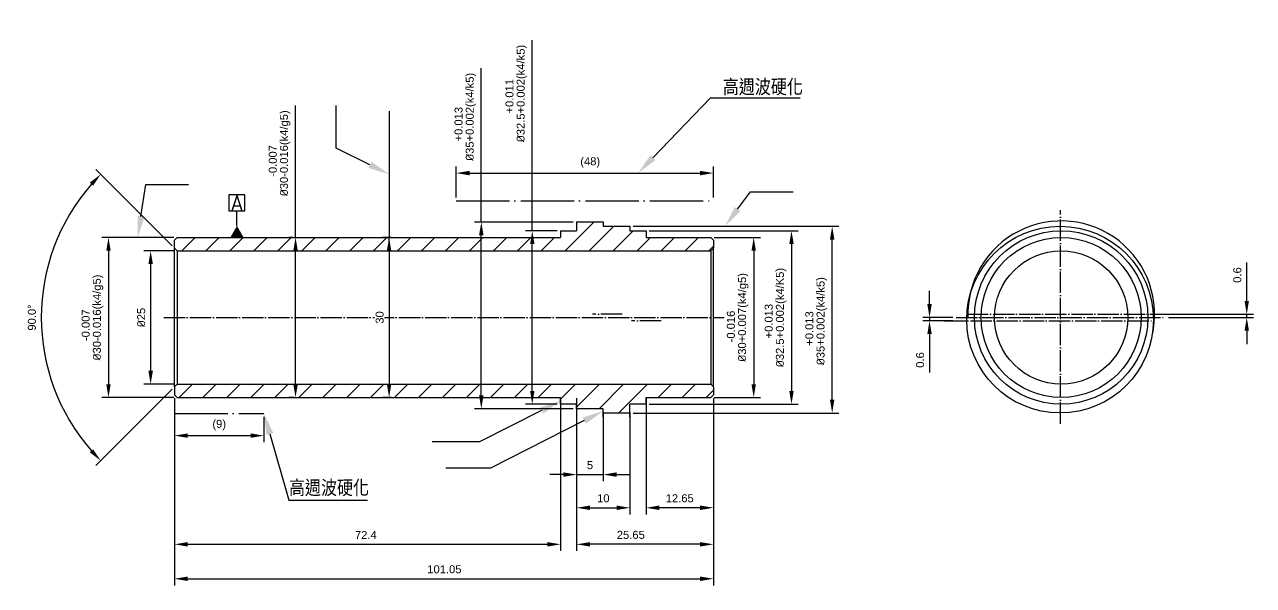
# Model space of a CAD drawing. Header units: millimetres. Extents: x -1183 to 2432, y -404 to 1213.
# Drawn here: x -1183.4 to -953.1, y 14.7 to 119.9 of the extents above; entities that cross this region are included whole.
import ezdxf
from ezdxf import colors
from ezdxf.entities.mleader import LeaderData, LeaderLine
from ezdxf.math import Vec2, Vec3

# ---------------------------------------------------------------- set-up
doc = ezdxf.new("R2010")
doc.units = ezdxf.units.MM
doc.linetypes.add('c10', pattern=[12, 10, -1, 0, -1])
for name, color, linetype in [('中心線', 1, 'c10'), ('文字', 2, 'Continuous'), ('標註', 3, 'Continuous'), ('標註線', 3, 'Continuous'), ('細實線', 4, 'Continuous')]:
    doc.layers.add(name, color=color, linetype=linetype)
doc.styles.get("Standard").update_dxf_attribs({"font": 'isocp.shx', "height": 5, "bigfont": 'chineset.shx'})
doc.styles.add('可註解', font='arial.ttf')
doc.dimstyles.new('ISO-25', dxfattribs={"dimtxt": 1.5, "dimasz": 2.5, "dimexe": 1.25, "dimexo": 0.625, "dimgap": 1, "dimtad": 1, "dimdec": 3, "dimdsep": 46, "dimtxsty": '可註解', "dimcen": 2.5, "dimclrd": 3, "dimclre": 3, "dimclrt": 3, "dimadec": 1, "dimazin": 0, "dimtfac": 1, "dimtdec": 3, "dimtmove": 0, "dimatfit": 3, "dimfxl": 1, "dimtfill": 1, "dimtfillclr": 256, "dimarcsym": 0})
pattern_1 = [(45, (-1219.5356, -46.5326), (-2.245064, 2.245064), [])]

# ---------------------------------------------------------------- blocks, each defined once
blk = doc.blocks.new('*D203')
at = {"layer": '標註線', "color": 3, "lineweight": -2, "transparency": 16777216}
for p, q in [((-1013.81, 67.45), (-1013.81, 69.95)), ((-1009.45, 64.95), (-1015.06, 64.95)), ((-1013.81, 64.95), (-1013.81, 64.35)), ((-1009.45, 64.35), (-1015.06, 64.35)), ((-1013.81, 61.85), (-1013.81, 54.62))]:
    blk.add_line(p, q, dxfattribs=at)
at = {"layer": '標註線', "color": 3, "transparency": 16777216}
for points in [[(-1014.22, 67.45), (-1013.39, 67.45), (-1013.81, 64.95)], [(-1014.22, 61.85), (-1013.39, 61.85), (-1013.81, 64.35)]]:
    blk.add_solid(points, dxfattribs=at)
at = {"layer": '標註線', "color": 3, "transparency": 16777216, "insert": (-1015.57, 56.98), "char_height": 1.5, "attachment_point": 5, "rotation": 90, "style": '可註解', "bg_fill": 3, "box_fill_scale": 1.1, "bg_fill_color": 256, "bg_fill_true_color": 13158600, "bg_fill_transparency": 0}
blk.add_mtext('0.6', dxfattribs=at)
blk = doc.blocks.new('*D204')
at = {"layer": '標註線', "color": 3, "lineweight": -2, "transparency": 16777216}
for p, q in [((-954.34, 68.05), (-954.34, 75.28)), ((-969.01, 65.55), (-953.09, 65.55)), ((-969.01, 64.95), (-953.09, 64.95)), ((-954.34, 64.95), (-954.34, 65.55)), ((-954.34, 62.45), (-954.34, 59.95))]:
    blk.add_line(p, q, dxfattribs=at)
at = {"layer": '標註線', "color": 3, "transparency": 16777216}
for points in [[(-954.76, 68.05), (-953.93, 68.05), (-954.34, 65.55)], [(-954.76, 62.45), (-953.93, 62.45), (-954.34, 64.95)]]:
    blk.add_solid(points, dxfattribs=at)
at = {"layer": '標註線', "color": 3, "transparency": 16777216, "insert": (-956.11, 72.91), "char_height": 1.5, "attachment_point": 5, "rotation": 90, "style": '可註解', "bg_fill": 3, "box_fill_scale": 1.1, "bg_fill_color": 256, "bg_fill_true_color": 13158600, "bg_fill_transparency": 0}
blk.add_mtext('0.6', dxfattribs=at)
blk = doc.blocks.new('*D205')
at = {"layer": '標註線', "color": 3, "lineweight": -2, "transparency": 16777216}
for p, q in [((-1155.35, 49.82), (-1155.35, 14.72)), ((-1054.3, 49.82), (-1054.3, 14.72)), ((-1152.85, 15.97), (-1056.8, 15.97))]:
    blk.add_line(p, q, dxfattribs=at)
at = {"layer": '標註線', "color": 3, "transparency": 16777216}
for points in [[(-1152.85, 16.39), (-1152.85, 15.55), (-1155.35, 15.97)], [(-1056.8, 16.39), (-1056.8, 15.55), (-1054.3, 15.97)]]:
    blk.add_solid(points, dxfattribs=at)
at = {"layer": '標註線', "color": 3, "transparency": 16777216, "insert": (-1104.74, 17.74), "char_height": 1.5, "attachment_point": 5, "style": '可註解', "bg_fill": 3, "box_fill_scale": 1.1, "bg_fill_color": 256, "bg_fill_true_color": 13158600, "bg_fill_transparency": 0}
blk.add_mtext('101.05', dxfattribs=at)
blk = doc.blocks.new('*D206')
at = {"layer": '標註線', "color": 3, "lineweight": -2, "transparency": 16777216}
for p, q in [((-1155.35, 49.82), (-1155.35, 21.18)), ((-1082.95, 49.82), (-1082.95, 21.18)), ((-1152.85, 22.43), (-1085.45, 22.43))]:
    blk.add_line(p, q, dxfattribs=at)
at = {"layer": '標註線', "color": 3, "transparency": 16777216}
for points in [[(-1152.85, 22.84), (-1152.85, 22.01), (-1155.35, 22.43)], [(-1085.45, 22.84), (-1085.45, 22.01), (-1082.95, 22.43)]]:
    blk.add_solid(points, dxfattribs=at)
at = {"layer": '標註線', "color": 3, "transparency": 16777216, "insert": (-1119.47, 24.18), "char_height": 1.5, "attachment_point": 5, "style": '可註解', "bg_fill": 3, "box_fill_scale": 1.1, "bg_fill_color": 256, "bg_fill_true_color": 13158600, "bg_fill_transparency": 0}
blk.add_mtext('72.4', dxfattribs=at)
blk = doc.blocks.new('*D207')
at = {"layer": '標註線', "color": 3, "lineweight": -2, "transparency": 16777216}
for p, q in [((-1079.95, 49.82), (-1079.95, 21.18)), ((-1054.3, 49.82), (-1054.3, 21.18)), ((-1056.8, 22.43), (-1077.45, 22.43))]:
    blk.add_line(p, q, dxfattribs=at)
at = {"layer": '標註線', "color": 3, "transparency": 16777216}
for points in [[(-1077.45, 22.84), (-1077.45, 22.01), (-1079.95, 22.43)], [(-1056.8, 22.84), (-1056.8, 22.01), (-1054.3, 22.43)]]:
    blk.add_solid(points, dxfattribs=at)
at = {"layer": '標註線', "color": 3, "transparency": 16777216, "insert": (-1069.8, 24.19), "char_height": 1.5, "attachment_point": 5, "style": '可註解', "bg_fill": 3, "box_fill_scale": 1.1, "bg_fill_color": 256, "bg_fill_true_color": 13158600, "bg_fill_transparency": 0}
blk.add_mtext('25.65', dxfattribs=at)
blk = doc.blocks.new('*D208')
at = {"layer": '標註線', "color": 3, "lineweight": -2, "transparency": 16777216}
for p, q in [((-1079.95, 47.23), (-1079.95, 34.25)), ((-1074.95, 47.23), (-1074.95, 34.25)), ((-1082.45, 35.5), (-1084.95, 35.5)), ((-1079.95, 35.5), (-1074.95, 35.5)), ((-1072.45, 35.5), (-1069.95, 35.5))]:
    blk.add_line(p, q, dxfattribs=at)
at = {"layer": '標註線', "color": 3, "transparency": 16777216}
for points in [[(-1082.45, 35.92), (-1082.45, 35.08), (-1079.95, 35.5)], [(-1072.45, 35.92), (-1072.45, 35.08), (-1074.95, 35.5)]]:
    blk.add_solid(points, dxfattribs=at)
at = {"layer": '標註線', "color": 3, "transparency": 16777216, "insert": (-1077.45, 37.26), "char_height": 1.5, "attachment_point": 5, "style": '可註解', "bg_fill": 3, "box_fill_scale": 1.1, "bg_fill_color": 256, "bg_fill_true_color": 13158600, "bg_fill_transparency": 0}
blk.add_mtext('5', dxfattribs=at)
blk = doc.blocks.new('*D209')
at = {"layer": '標註線', "color": 3, "lineweight": -2, "transparency": 16777216}
for p, q in [((-1079.95, 47.23), (-1079.95, 28.03)), ((-1069.95, 47.23), (-1069.95, 28.03)), ((-1077.45, 29.28), (-1072.45, 29.28))]:
    blk.add_line(p, q, dxfattribs=at)
at = {"layer": '標註線', "color": 3, "transparency": 16777216}
for points in [[(-1077.45, 29.7), (-1077.45, 28.86), (-1079.95, 29.28)], [(-1072.45, 29.7), (-1072.45, 28.86), (-1069.95, 29.28)]]:
    blk.add_solid(points, dxfattribs=at)
at = {"layer": '標註線', "color": 3, "transparency": 16777216, "insert": (-1074.95, 31.05), "char_height": 1.5, "attachment_point": 5, "style": '可註解', "bg_fill": 3, "box_fill_scale": 1.1, "bg_fill_color": 256, "bg_fill_true_color": 13158600, "bg_fill_transparency": 0}
blk.add_mtext('10', dxfattribs=at)
blk = doc.blocks.new('*D210')
at = {"layer": '標註線', "color": 3, "lineweight": -2, "transparency": 16777216}
for p, q in [((-1066.95, 49.82), (-1066.95, 28.03)), ((-1054.3, 49.82), (-1054.3, 28.03)), ((-1056.8, 29.28), (-1064.45, 29.28))]:
    blk.add_line(p, q, dxfattribs=at)
at = {"layer": '標註線', "color": 3, "transparency": 16777216}
for points in [[(-1064.45, 29.7), (-1064.45, 28.86), (-1066.95, 29.28)], [(-1056.8, 29.7), (-1056.8, 28.86), (-1054.3, 29.28)]]:
    blk.add_solid(points, dxfattribs=at)
at = {"layer": '標註線', "color": 3, "transparency": 16777216, "insert": (-1060.63, 31.05), "char_height": 1.5, "attachment_point": 5, "style": '可註解', "bg_fill": 3, "box_fill_scale": 1.1, "bg_fill_color": 256, "bg_fill_true_color": 13158600, "bg_fill_transparency": 0}
blk.add_mtext('12.65', dxfattribs=at)
blk = doc.blocks.new('*D211')
at = {"layer": '標註', "color": 3, "lineweight": -2, "transparency": 16777216}
for p, q in [((-1155.48, 77.45), (-1161.05, 77.45)), ((-1159.8, 74.95), (-1159.8, 54.95)), ((-1155.48, 52.45), (-1161.05, 52.45))]:
    blk.add_line(p, q, dxfattribs=at)
at = {"layer": '標註', "color": 3, "transparency": 16777216}
for points in [[(-1160.22, 74.95), (-1159.38, 74.95), (-1159.8, 77.45)], [(-1160.22, 54.95), (-1159.38, 54.95), (-1159.8, 52.45)]]:
    blk.add_solid(points, dxfattribs=at)
at = {"layer": '標註', "color": 3, "transparency": 16777216, "insert": (-1161.57, 64.95), "char_height": 1.5, "attachment_point": 5, "rotation": 90, "style": '可註解', "bg_fill": 3, "box_fill_scale": 1.1, "bg_fill_color": 256, "bg_fill_true_color": 13158600, "bg_fill_transparency": 0}
blk.add_mtext('{\\fISOCPEUR|b0|i0|c136|p34;%%C}25', dxfattribs=at)
blk = doc.blocks.new('*D201')
at = {"layer": '標註', "color": 3, "lineweight": -2, "transparency": 16777216}
for p, q in [((-1132.64, 79.95), (-1132.64, 104.67)), ((-1133.11, 79.95), (-1133.89, 79.95)), ((-1132.64, 52.45), (-1132.64, 77.45)), ((-1132.95, 49.95), (-1133.89, 49.95))]:
    blk.add_line(p, q, dxfattribs=at)
at = {"layer": '標註', "color": 3, "transparency": 16777216}
for points in [[(-1133.06, 77.45), (-1132.22, 77.45), (-1132.64, 79.95)], [(-1133.06, 52.45), (-1132.22, 52.45), (-1132.64, 49.95)]]:
    blk.add_solid(points, dxfattribs=at)
at = {"layer": '標註', "color": 3, "transparency": 16777216, "insert": (-1135.64, 95.74), "char_height": 1.5, "attachment_point": 5, "rotation": 90, "style": '可註解', "bg_fill": 3, "box_fill_scale": 1.1, "bg_fill_color": 256, "bg_fill_true_color": 13158600, "bg_fill_transparency": 0}
blk.add_mtext('{\\fISOCPEUR|b0|i0|c136|p34;%%C}30\\S-0.007^ -0.016;(k4/g5)', dxfattribs=at)
blk = doc.blocks.new('*D212')
at = {"layer": '標註', "color": 3, "lineweight": -2, "transparency": 16777216}
for p, q in [((-1066.33, 81.2), (-1038.43, 81.2)), ((-1039.68, 78.7), (-1039.68, 51.2)), ((-1066.33, 48.7), (-1038.43, 48.7))]:
    blk.add_line(p, q, dxfattribs=at)
at = {"layer": '標註', "color": 3, "transparency": 16777216}
for points in [[(-1040.1, 78.7), (-1039.26, 78.7), (-1039.68, 81.2)], [(-1040.1, 51.2), (-1039.26, 51.2), (-1039.68, 48.7)]]:
    blk.add_solid(points, dxfattribs=at)
at = {"layer": '標註', "color": 3, "transparency": 16777216, "insert": (-1042.68, 64.95), "char_height": 1.5, "attachment_point": 5, "rotation": 90, "style": '可註解', "bg_fill": 3, "box_fill_scale": 1.1, "bg_fill_color": 256, "bg_fill_true_color": 13158600, "bg_fill_transparency": 0}
blk.add_mtext('{\\fISOCPEUR|b0|i0|c136|p34;%%C}32.5\\S+0.013^ +0.002;(k4/K5)', dxfattribs=at)
blk = doc.blocks.new('*D213')
at = {"layer": '標註', "color": 3, "lineweight": -2, "transparency": 16777216}
for p, q in [((-1088.27, 81.2), (-1088.27, 116.91)), ((-1083.58, 81.2), (-1089.52, 81.2)), ((-1088.27, 51.2), (-1088.27, 78.7)), ((-1083.58, 48.7), (-1089.52, 48.7))]:
    blk.add_line(p, q, dxfattribs=at)
at = {"layer": '標註', "color": 3, "transparency": 16777216}
for points in [[(-1088.68, 78.7), (-1087.85, 78.7), (-1088.27, 81.2)], [(-1088.68, 51.2), (-1087.85, 51.2), (-1088.27, 48.7)]]:
    blk.add_solid(points, dxfattribs=at)
at = {"layer": '標註', "color": 3, "transparency": 16777216, "insert": (-1091.27, 106.94), "char_height": 1.5, "attachment_point": 5, "rotation": 90, "style": '可註解', "bg_fill": 3, "box_fill_scale": 1.1, "bg_fill_color": 256, "bg_fill_true_color": 13158600, "bg_fill_transparency": 0}
blk.add_mtext('{\\fISOCPEUR|b0|i0|c136|p34;%%C}32.5\\S+0.011^ +0.002;(k4/k5)', dxfattribs=at)
blk = doc.blocks.new('*D214')
at = {"layer": '標註線', "color": 3, "lineweight": -2, "transparency": 16777216}
for p, q in [((-1069.33, 82.04), (-1030.81, 82.04)), ((-1032.06, 49.54), (-1032.06, 79.54)), ((-1069.33, 47.04), (-1030.81, 47.04))]:
    blk.add_line(p, q, dxfattribs=at)
at = {"layer": '標註線', "color": 3, "transparency": 16777216}
for points in [[(-1032.47, 79.54), (-1031.64, 79.54), (-1032.06, 82.04)], [(-1032.47, 49.54), (-1031.64, 49.54), (-1032.06, 47.04)]]:
    blk.add_solid(points, dxfattribs=at)
at = {"layer": '標註線', "color": 3, "transparency": 16777216, "insert": (-1035.06, 64.27), "char_height": 1.5, "attachment_point": 5, "rotation": 90, "style": '可註解', "bg_fill": 3, "box_fill_scale": 1.1, "bg_fill_color": 256, "bg_fill_true_color": 13158600, "bg_fill_transparency": 0}
blk.add_mtext('{\\fISOCPEUR|b0|i0|c136|p34;%%C}35\\S+0.013^ +0.002;(k4/k5)', dxfattribs=at)
blk = doc.blocks.new('*D215')
at = {"layer": '標註線', "color": 3, "lineweight": -2, "transparency": 16777216}
for p, q in [((-1097.82, 82.85), (-1097.82, 111.68)), ((-1080.58, 82.85), (-1099.07, 82.85)), ((-1097.82, 50.35), (-1097.82, 80.35)), ((-1080.58, 47.85), (-1099.07, 47.85))]:
    blk.add_line(p, q, dxfattribs=at)
at = {"layer": '標註線', "color": 3, "transparency": 16777216}
for points in [[(-1098.24, 80.35), (-1097.4, 80.35), (-1097.82, 82.85)], [(-1098.24, 50.35), (-1097.4, 50.35), (-1097.82, 47.85)]]:
    blk.add_solid(points, dxfattribs=at)
at = {"layer": '標註線', "color": 3, "transparency": 16777216, "insert": (-1100.82, 102.57), "char_height": 1.5, "attachment_point": 5, "rotation": 90, "style": '可註解', "bg_fill": 3, "box_fill_scale": 1.1, "bg_fill_color": 256, "bg_fill_true_color": 13158600, "bg_fill_transparency": 0}
blk.add_mtext('{\\fISOCPEUR|b0|i0|c136|p34;%%C}35\\S+0.013^ +0.002;(k4/k5)', dxfattribs=at)
blk = doc.blocks.new('*D216')
at = {"layer": '標註', "color": 3, "lineweight": -2, "transparency": 16777216}
for p, q in [((-1054.18, 79.95), (-1045.51, 79.95)), ((-1046.76, 77.45), (-1046.76, 52.45)), ((-1054.18, 49.95), (-1045.51, 49.95))]:
    blk.add_line(p, q, dxfattribs=at)
at = {"layer": '標註', "color": 3, "transparency": 16777216}
for points in [[(-1047.18, 77.45), (-1046.35, 77.45), (-1046.76, 79.95)], [(-1047.18, 52.45), (-1046.35, 52.45), (-1046.76, 49.95)]]:
    blk.add_solid(points, dxfattribs=at)
at = {"layer": '標註', "color": 3, "transparency": 16777216, "insert": (-1049.77, 64.97), "char_height": 1.5, "attachment_point": 5, "rotation": 90, "style": '可註解', "bg_fill": 3, "box_fill_scale": 1.1, "bg_fill_color": 256, "bg_fill_true_color": 13158600, "bg_fill_transparency": 0}
blk.add_mtext('{\\fISOCPEUR|b0|i0|c136|p34;%%C}30\\S-0.016^ +0.007;(k4/g5)', dxfattribs=at)
blk = doc.blocks.new('*D217')
at = {"layer": '標註', "color": 3, "lineweight": -2, "transparency": 16777216}
for p, q in [((-1155.79, 78.39), (-1170.07, 92.67)), ((-1155.79, 51.51), (-1170.07, 37.23))]:
    blk.add_line(p, q, dxfattribs=at)
blk.add_arc((-1142.35, 64.95), 37.95, 138.7755, 221.2245, dxfattribs=at)
at = {"layer": '標註', "color": 3, "transparency": 16777216}
for points in [[(-1171.2, 90.24), (-1170.59, 89.67), (-1169.18, 91.78)], [(-1170.59, 40.23), (-1171.2, 39.66), (-1169.18, 38.12)]]:
    blk.add_solid(points, dxfattribs=at)
at = {"layer": '標註', "color": 3, "transparency": 16777216, "insert": (-1182.06, 64.95), "char_height": 1.5, "attachment_point": 5, "rotation": 90, "style": '可註解', "bg_fill": 3, "box_fill_scale": 1.1, "bg_fill_color": 256, "bg_fill_true_color": 13158600, "bg_fill_transparency": 0}
blk.add_mtext('90.0°', dxfattribs=at)
blk = doc.blocks.new('*D218')
at = {"layer": '標註', "color": 3, "lineweight": -2, "transparency": 16777216}
for p, q in [((-1155.48, 79.95), (-1168.95, 79.95)), ((-1167.7, 77.45), (-1167.7, 52.45)), ((-1155.48, 49.95), (-1168.95, 49.95))]:
    blk.add_line(p, q, dxfattribs=at)
at = {"layer": '標註', "color": 3, "transparency": 16777216}
for points in [[(-1168.12, 77.45), (-1167.29, 77.45), (-1167.7, 79.95)], [(-1168.12, 52.45), (-1167.29, 52.45), (-1167.7, 49.95)]]:
    blk.add_solid(points, dxfattribs=at)
at = {"layer": '標註', "color": 3, "transparency": 16777216, "insert": (-1170.71, 64.95), "char_height": 1.5, "attachment_point": 5, "rotation": 90, "style": '可註解', "bg_fill": 3, "box_fill_scale": 1.1, "bg_fill_color": 256, "bg_fill_true_color": 13158600, "bg_fill_transparency": 0}
blk.add_mtext('{\\fISOCPEUR|b0|i0|c136|p34;%%C}30\\S-0.007^ -0.016;(k4/g5)', dxfattribs=at)
blk = doc.blocks.new('*D219')
at = {"layer": '標註線', "color": 3, "lineweight": -2, "transparency": 16777216}
for p, q in [((-1155.35, 46.33), (-1155.35, 41.55)), ((-1138.56, 46.33), (-1138.56, 41.55)), ((-1152.85, 42.8), (-1141.06, 42.8))]:
    blk.add_line(p, q, dxfattribs=at)
at = {"layer": '標註線', "color": 3, "transparency": 16777216}
for points in [[(-1152.85, 43.22), (-1152.85, 42.39), (-1155.35, 42.8)], [(-1141.06, 43.22), (-1141.06, 42.39), (-1138.56, 42.8)]]:
    blk.add_solid(points, dxfattribs=at)
at = {"layer": '標註線', "color": 3, "transparency": 16777216, "insert": (-1146.95, 44.79), "char_height": 1.5, "attachment_point": 5, "style": '可註解', "bg_fill": 3, "box_fill_scale": 1.1, "bg_fill_color": 256, "bg_fill_true_color": 13158600, "bg_fill_transparency": 0}
blk.add_mtext('(9)', dxfattribs=at)
blk = doc.blocks.new('*D220')
at = {"layer": '標註', "color": 3, "lineweight": -2, "transparency": 16777216}
for p, q in [((-1102.52, 87.44), (-1102.52, 93.27)), ((-1054.3, 87.44), (-1054.3, 93.27)), ((-1100.02, 92.02), (-1056.8, 92.02))]:
    blk.add_line(p, q, dxfattribs=at)
at = {"layer": '標註', "color": 3, "transparency": 16777216}
for points in [[(-1100.02, 92.44), (-1100.02, 91.6), (-1102.52, 92.02)], [(-1056.8, 92.44), (-1056.8, 91.6), (-1054.3, 92.02)]]:
    blk.add_solid(points, dxfattribs=at)
at = {"layer": '標註', "color": 3, "transparency": 16777216, "insert": (-1077.41, 94), "char_height": 1.5, "attachment_point": 5, "style": '可註解', "bg_fill": 3, "box_fill_scale": 1.1, "bg_fill_color": 256, "bg_fill_true_color": 13158600, "bg_fill_transparency": 0}
blk.add_mtext('(48)', dxfattribs=at)
blk = doc.blocks.new('*D202')
at = {"layer": '標註', "color": 3, "lineweight": -2, "transparency": 16777216}
for p, q in [((-1114.73, 79.95), (-1116.35, 79.95)), ((-1115.1, 77.45), (-1115.1, 52.45)), ((-1114.73, 49.95), (-1116.35, 49.95))]:
    blk.add_line(p, q, dxfattribs=at)
at = {"layer": '標註', "color": 3, "transparency": 16777216}
for points in [[(-1115.52, 77.45), (-1114.69, 77.45), (-1115.1, 79.95)], [(-1115.52, 52.45), (-1114.69, 52.45), (-1115.1, 49.95)]]:
    blk.add_solid(points, dxfattribs=at)
at = {"layer": '標註', "color": 3, "transparency": 16777216, "insert": (-1116.87, 64.95), "char_height": 1.5, "attachment_point": 5, "rotation": 90, "style": '可註解', "bg_fill": 3, "box_fill_scale": 1.1, "bg_fill_color": 256, "bg_fill_true_color": 13158600, "bg_fill_transparency": 0}
blk.add_mtext('30', dxfattribs=at)

msp = doc.modelspace()

# ---------------------------------------------------------------- hatches: boundary and pattern name
at = {"layer": '標註'}
h = msp.add_hatch(color=256, dxfattribs=at)
h.dxf.hatch_style = 1
h.paths.add_polyline_path([(-1144.8757, 79.9489), (-1142.3673, 79.9489), (-1143.6215, 82.1213)])
at = {"layer": '細實線'}
h = msp.add_hatch(dxfattribs=at)
h.set_pattern_fill('ANSI31', color=256)
h.set_pattern_definition(pattern_1)
h.paths.add_polyline_path([(-1054.8002, 77.4489), (-1054.3002, 77.9489), (-1054.3002, 79.4489), (-1054.8002, 79.9489), (-1066.9502, 79.9489), (-1066.9502, 81.1989), (-1069.9502, 81.1989), (-1069.9502, 82.044), (-1074.9502, 82.044), (-1074.9502, 82.8539), (-1079.9502, 82.8539), (-1079.9502, 81.1989), (-1082.9502, 81.1989), (-1082.9502, 79.9489), (-1154.8502, 79.9489), (-1155.3502, 79.4489), (-1155.3502, 77.9489), (-1154.8502, 77.4489)])
h = msp.add_hatch(dxfattribs=at)
h.set_pattern_fill('ANSI31', color=256)
h.set_pattern_definition(pattern_1)
h.paths.add_polyline_path([(-1082.9502, 49.9489), (-1082.9502, 48.6989), (-1079.9502, 48.6989), (-1079.9502, 47.8539), (-1074.9502, 47.8539), (-1074.9502, 47.044), (-1069.9502, 47.044), (-1069.9502, 48.6989), (-1066.9502, 48.6989), (-1066.9502, 49.9489), (-1054.8002, 49.9489), (-1054.3002, 50.4489), (-1054.3002, 51.9489), (-1054.8002, 52.4489), (-1154.8502, 52.4489), (-1155.3502, 51.9489), (-1155.3502, 50.4489), (-1154.8502, 49.9489)])

# ---------------------------------------------------------------- linework, layer by layer
for p, q in [((-1082.9502, 81.1989), (-1082.9502, 79.9489)), ((-1082.9502, 81.1989), (-1079.9502, 81.1989)), ((-1079.9502, 82.8539), (-1079.9502, 81.1989)), ((-1079.9502, 82.8539), (-1074.9502, 82.8539)), ((-1074.9502, 82.8539), (-1074.9502, 82.044)), ((-1074.9502, 82.044), (-1069.9502, 82.044)), ((-1069.9502, 82.044), (-1069.9502, 81.1989)), ((-1069.9502, 81.1989), (-1066.9502, 81.1989)), ((-1066.9502, 81.1989), (-1066.9502, 79.9489)), ((-1154.8502, 79.9489), (-1155.3502, 79.4489)), ((-1155.3502, 77.9489), (-1155.3502, 79.4489)), ((-1154.8502, 79.9489), (-1082.9502, 79.9489)), ((-1066.9502, 79.9489), (-1054.8002, 79.9489)), ((-1054.8002, 79.9489), (-1054.3002, 79.4489)), ((-1054.3002, 79.4489), (-1054.3002, 77.9489)), ((-1154.8502, 77.4489), (-1155.3502, 77.9489)), ((-1154.8502, 77.4489), (-1054.8002, 77.4489)), ((-1054.3002, 77.9489), (-1054.8002, 77.4489)), ((-1154.8502, 52.4489), (-1155.3502, 51.9489)), ((-1155.3502, 51.9489), (-1155.3502, 50.4489)), ((-1154.8502, 52.4489), (-1054.8002, 52.4489)), ((-1054.3002, 51.9489), (-1054.8002, 52.4489)), ((-1054.3002, 51.9489), (-1054.3002, 50.4489)), ((-1155.3502, 50.4489), (-1154.8502, 49.9489)), ((-1154.8502, 49.9489), (-1082.9502, 49.9489)), ((-1082.9502, 48.6989), (-1082.9502, 49.9489)), ((-1079.9502, 48.6989), (-1082.9502, 48.6989)), ((-1079.9502, 47.8539), (-1079.9502, 48.6989)), ((-1069.9502, 46.2589), (-1069.9502, 48.6989)), ((-1066.9502, 48.6989), (-1069.9502, 48.6989)), ((-1066.9502, 49.9489), (-1054.8002, 49.9489)), ((-1066.9502, 48.6989), (-1066.9502, 49.9489)), ((-1054.8002, 49.9489), (-1054.3002, 50.4489)), ((-1074.9502, 47.8539), (-1079.9502, 47.8539)), ((-1074.9502, 46.2589), (-1074.9502, 47.8539)), ((-989.2303, 47.0455), (-989.4378, 47.0455))]:
    msp.add_line(p, q)
at = {"color": 2}
for p, q in [((-1155.3502, 51.9489), (-1155.3502, 77.9489)), ((-1154.8502, 77.4489), (-1154.8502, 52.4489)), ((-1054.8002, 77.4489), (-1054.8002, 52.4489)), ((-1054.3002, 51.9489), (-1054.3002, 77.9489))]:
    msp.add_line(p, q, dxfattribs=at)
for centre, radius in [((-989.3313, 64.5452), 17.5), ((-989.1237, 64.9489), 16.25), ((-989.1237, 64.9489), 15), ((-989.1237, 64.9489), 12.5)]:
    msp.add_circle(centre, radius)
msp.add_arc((-989.1237, 65.5489), 17.5, 346.633467, 181.964812)
at = {"layer": '中心線', "ltscale": 0.4}
for p, q in [((-989.2303, 45.0455), (-989.2303, 85.0486)), ((-1157.3502, 64.9489), (-1054.3002, 64.9489)), ((-1071.4466, 65.5489), (-1077.0078, 65.5489)), ((-1008.8267, 64.9489), (-969.634, 64.9489)), ((-1006.8025, 65.5489), (-967.6098, 65.5489)), ((-1011.0251, 64.3489), (-971.8324, 64.3489))]:
    msp.add_line(p, q, dxfattribs=at)
at = {"layer": '中心線'}
msp.add_line((-1054.3002, 64.9489), (-1052.3002, 64.9489), dxfattribs=at)
at = {"layer": '標註'}
for p, q in [((-1142.1209, 87.9436), (-1145.1209, 87.9436)), ((-1145.1209, 87.9436), (-1145.1209, 84.9436)), ((-1142.1209, 84.9436), (-1142.1209, 87.9436)), ((-1145.1209, 84.9436), (-1143.6209, 84.9436)), ((-1143.6209, 82.1205), (-1143.6209, 84.9436)), ((-1143.6209, 84.9436), (-1142.1209, 84.9436))]:
    msp.add_line(p, q, dxfattribs=at)

# ---------------------------------------------------------------- texts
at = {"layer": '文字', "insert": (-1052.5495, 109.601), "char_height": 3, "attachment_point": 1}
msp.add_mtext_dynamic_manual_height_columns('高週波硬化', width=28.448915, gutter_width=25, heights=[0], dxfattribs=at)
at = {"layer": '標註', "insert": (-1143.6209, 86.4436), "char_height": 3, "attachment_point": 5}
msp.add_mtext('A', dxfattribs=at)

# ---------------------------------------------------------------- leaders
at = {"layer": '標註'}
ml = msp.add_multileader_mtext('Standard', dxfattribs=at)
ml.set_content('', color=256)
ml.set_leader_properties()
ml.build(insert=Vec2(0, 0))
ctx = ml.context
ctx.base_point, ctx.plane_origin, ctx.plane_x_axis, ctx.plane_y_axis = Vec3(-1125.0387, 104.7027), Vec3(-1115.1034, 91.7978), Vec3(0, 1), Vec3(-1, 0)
notes = []
notes.append((ctx, [(0, (1, 1, 0), (-1125.0387, 96.7027), (0, 1), 8, [(0, [(-1115.1034, 91.7978)], 0, [])])]))
ctx.mtext.insert, ctx.mtext.text_direction, ctx.mtext.rotation, ctx.mtext.flow_direction = Vec3(-1127.0387, 106.7027), Vec3(0, 1), 1.57079633, 5
for ctx, leaders in notes:
    for number, flags, end, landing, length, lines in leaders:
        leader = LeaderData()
        leader.index, (leader.has_last_leader_line, leader.has_dogleg_vector, leader.attachment_direction) = number, flags
        leader.last_leader_point, leader.dogleg_vector, leader.dogleg_length = Vec3(end), Vec3(landing), length
        for number, points, colour, breaks in lines:
            line = LeaderLine()
            line.index, line.vertices, line.color, line.breaks = number, Vec3.list(points), colors.encode_raw_color(colour), breaks
            leader.lines.append(line)
        ctx.leaders.append(leader)

# ---------------------------------------------------------------- next in the draw order: dimensions: what is measured, and where the dimension line sits
dim = msp.add_linear_dim(base=(-1159.7992, 52.4489), p1=(-1154.8502, 77.4489), p2=(-1154.8502, 52.4489), angle=90, text='{\\fISOCPEUR|b0|i0|c136|p34;%%C}<>', dimstyle='ISO-25', dxfattribs=at)
dim.commit()
dim.dimension.update_dxf_attribs({"geometry": '*D211', "text_midpoint": (-1161.5651, 64.9489)})
at = {"layer": '標註線'}
for base, p1, p2, picture, middle in [((-954.3436, 65.5489), (-969.634, 64.9489), (-969.634, 65.5489), '*D204', (-956.1095, 72.9139)), ((-1013.805, 64.3489), (-1008.8267, 64.9489), (-1008.8267, 64.3489), '*D203', (-1015.5709, 56.984))]:
    dim = msp.add_linear_dim(base=base, p1=p1, p2=p2, angle=90, dimstyle='ISO-25', dxfattribs=at)
    dim.commit()
    dim.dimension.update_dxf_attribs({"geometry": picture, "text_midpoint": middle})
dim = msp.add_linear_dim(base=(-1054.3002, 15.9715), p1=(-1155.3502, 50.4489), p2=(-1054.3002, 50.4489), dimstyle='ISO-25', dxfattribs=at)
dim.commit()
dim.dimension.update_dxf_attribs({"geometry": '*D205', "text_midpoint": (-1104.7367, 15.9715), "dimtype": 160})

# ---------------------------------------------------------------- next in the draw order: dimensions: what is measured, and where the dimension line sits
for base, p1, p2, picture, middle in [((-1082.9502, 22.4272), (-1155.3502, 50.4489), (-1082.9502, 50.4489), '*D206', (-1119.4704, 22.4272)), ((-1079.9502, 22.4272), (-1054.3002, 50.4489), (-1079.9502, 50.4489), '*D207', (-1069.7954, 22.4272))]:
    dim = msp.add_linear_dim(base=base, p1=p1, p2=p2, dimstyle='ISO-25', dxfattribs=at)
    dim.commit()
    dim.dimension.update_dxf_attribs({"geometry": picture, "text_midpoint": middle, "dimtype": 160})

# ---------------------------------------------------------------- next in the draw order: texts
at = {"layer": '文字', "insert": (-1133.8737, 34.4521), "char_height": 3, "attachment_point": 1}
msp.add_mtext_dynamic_manual_height_columns('高週波硬化', width=28.448915, gutter_width=25, heights=[0], dxfattribs=at)

# ---------------------------------------------------------------- next in the draw order: dimensions: what is measured, and where the dimension line sits
at = {"layer": '標註'}
dim = msp.add_linear_dim(base=(-1132.6391, 49.9489), p1=(-1132.4818, 79.9489), p2=(-1132.3246, 49.9489), angle=90, text='{\\fISOCPEUR|b0|i0|c136|p34;%%C}<>(k4/g5)', dimstyle='ISO-25', override={"dimtol": 1, "dimtp": -0.007, "dimtm": 0.016}, dxfattribs=at)
dim.commit()
dim.dimension.update_dxf_attribs({"geometry": '*D201', "text_midpoint": (-1132.6391, 95.7386), "dimtype": 160})
dim = msp.add_angular_dim_2l(base=(-1179.0036, 74.7702), line1=((-1154.8502, 77.4489), (-1155.3502, 77.9489)), line2=((-1154.8502, 52.4489), (-1155.3502, 51.9489)), dimstyle='ISO-25', dxfattribs=at)
dim.commit()
dim.dimension.update_dxf_attribs({"geometry": '*D217', "text_midpoint": (-1182.0625, 64.9489)})
dim = msp.add_linear_dim(base=(-1115.1034, 49.9489), p1=(-1114.1034, 79.9489), p2=(-1114.1034, 49.9489), angle=90, dimstyle='ISO-25', dxfattribs=at)
dim.commit()
dim.dimension.update_dxf_attribs({"geometry": '*D202', "text_midpoint": (-1116.8697, 64.9489)})
at = {"layer": '標註線'}
for base, p1, p2, picture, middle in [((-1066.9502, 29.2803), (-1054.3002, 50.4489), (-1066.9502, 50.4489), '*D210', (-1060.6252, 31.0462)), ((-1074.9502, 35.5006), (-1079.9502, 47.8539), (-1074.9502, 47.8539), '*D208', (-1077.4502, 37.2634))]:
    dim = msp.add_linear_dim(base=base, p1=p1, p2=p2, dimstyle='ISO-25', dxfattribs=at)
    dim.commit()
    dim.dimension.update_dxf_attribs({"geometry": picture, "text_midpoint": middle})

# ---------------------------------------------------------------- next in the draw order: linework, layer by layer
at = {"layer": '中心線', "color": 0}
msp.add_line((-1155.3502, 46.9538), (-1138.5594, 46.9538), dxfattribs=at)
at = {"layer": '標註'}
for p in [(-1115.1034, 103.6466), (-1115.1034, 77.4489)]:
    msp.add_line(p, (-1115.1034, 79.9489), dxfattribs=at)

# ---------------------------------------------------------------- next in the draw order: dimensions: what is measured, and where the dimension line sits
for base, p1, p2, text, override, picture, middle in [((-1088.2656, 48.6989), (-1082.9502, 81.1989), (-1082.9502, 48.6989), '{\\fISOCPEUR|b0|i0|c136|p34;%%C}<>(k4/k5)', {"dimtol": 1, "dimtp": 0.011, "dimtm": -0.002}, '*D213', (-1088.2656, 106.9401)), ((-1039.6813, 48.6989), (-1066.9502, 81.1989), (-1066.9502, 48.6989), '{\\fISOCPEUR|b0|i0|c136|p34;%%C}<>(k4/K5)', {"dimtol": 1, "dimtp": 0.013, "dimtm": -0.002}, '*D212', (-1039.6813, 64.9489))]:
    dim = msp.add_linear_dim(base=base, p1=p1, p2=p2, angle=90, text=text, dimstyle='ISO-25', override=override, dxfattribs=at)
    dim.commit()
    dim.dimension.update_dxf_attribs({"geometry": picture, "text_midpoint": middle, "dimtype": 160})
dim = msp.add_linear_dim(base=(-1167.7034, 49.9489), p1=(-1154.8502, 79.9489), p2=(-1154.8502, 49.9489), angle=90, text='{\\fISOCPEUR|b0|i0|c136|p34;%%C}<>(k4/g5)', dimstyle='ISO-25', override={"dimgap": 1, "dimtol": 1, "dimlim": 0, "dimtp": -0.007, "dimtm": 0.016}, dxfattribs=at)
dim.commit()
dim.dimension.update_dxf_attribs({"geometry": '*D218', "text_midpoint": (-1170.7056, 64.9489)})
at = {"layer": '標註線'}
dim = msp.add_linear_dim(base=(-1069.9502, 29.2803), p1=(-1079.9502, 47.8539), p2=(-1069.9502, 47.8539), dimstyle='ISO-25', dxfattribs=at)
dim.commit()
dim.dimension.update_dxf_attribs({"geometry": '*D209', "text_midpoint": (-1074.9502, 31.0462)})

# ---------------------------------------------------------------- next in the draw order: linework, layer by layer
msp.add_line((-1069.9502, 47.044), (-1074.9502, 47.044))
at = {"layer": '中心線', "ltscale": 0.4}
msp.add_line((-1064.1369, 64.3489), (-1069.6981, 64.3489), dxfattribs=at)

# ---------------------------------------------------------------- next in the draw order: dimensions: what is measured, and where the dimension line sits
at = {"layer": '標註線'}
dim = msp.add_linear_dim(base=(-1097.8184, 47.8539), p1=(-1079.9502, 82.8539), p2=(-1079.9502, 47.8539), angle=90, text='{\\fISOCPEUR|b0|i0|c136|p34;%%C}<>(k4/k5)', dimstyle='ISO-25', override={"dimtol": 1, "dimtp": 0.013, "dimtm": -0.002}, dxfattribs=at)
dim.commit()
dim.dimension.update_dxf_attribs({"geometry": '*D215', "text_midpoint": (-1097.8184, 102.5693), "dimtype": 160})
dim = msp.add_linear_dim(base=(-1138.5594, 42.8046), p1=(-1155.3502, 46.9538), p2=(-1138.5594, 46.9538), text='(9)', dimstyle='ISO-25', dxfattribs=at)
dim.commit()
dim.dimension.update_dxf_attribs({"geometry": '*D219', "text_midpoint": (-1146.9548, 44.7878)})

# ---------------------------------------------------------------- next in the draw order: leaders
at = {"layer": '標註'}
ml = msp.add_multileader_mtext('Standard', dxfattribs=at)
ml.set_content('', color=256)
ml.set_leader_properties()
ml.build(insert=Vec2(0, 0))
ctx = ml.context
ctx.base_point, ctx.plane_origin = Vec3(-1152.7014, 89.8843), Vec3(-1162.2143, 79.9489)
notes = []
notes.append((ctx, [(0, (1, 1, 0), (-1160.7014, 89.8843), (1, 0), 8, [(0, [(-1162.2143, 79.9489)], 0, [])])]))
ctx.mtext.insert, ctx.mtext.flow_direction = Vec3(-1150.7014, 91.8843), 5
for ctx, leaders in notes:
    for number, flags, end, landing, length, lines in leaders:
        leader = LeaderData()
        leader.index, (leader.has_last_leader_line, leader.has_dogleg_vector, leader.attachment_direction) = number, flags
        leader.last_leader_point, leader.dogleg_vector, leader.dogleg_length = Vec3(end), Vec3(landing), length
        for number, points, colour, breaks in lines:
            line = LeaderLine()
            line.index, line.vertices, line.color, line.breaks = number, Vec3.list(points), colors.encode_raw_color(colour), breaks
            leader.lines.append(line)
        ctx.leaders.append(leader)

# ---------------------------------------------------------------- next in the draw order: linework, layer by layer
at = {"layer": '中心線', "color": 0}
msp.add_line((-1102.5157, 86.8145), (-1054.3002, 86.8145), dxfattribs=at)

# ---------------------------------------------------------------- next in the draw order: dimensions: what is measured, and where the dimension line sits
at = {"layer": '標註線'}
dim = msp.add_linear_dim(base=(-1032.058, 82.044), p1=(-1069.9502, 47.044), p2=(-1069.9502, 82.044), angle=90, text='{\\fISOCPEUR|b0|i0|c136|p34;%%C}<>(k4/k5)', dimstyle='ISO-25', override={"dimtol": 1, "dimtp": 0.013, "dimtm": -0.002}, dxfattribs=at)
dim.commit()
dim.dimension.update_dxf_attribs({"geometry": '*D214', "text_midpoint": (-1032.058, 64.2651), "dimtype": 160})

# ---------------------------------------------------------------- next in the draw order: leaders
at = {"layer": '標註'}
ml = msp.add_multileader_mtext('Standard', dxfattribs=at)
ml.set_content('', color=256)
ml.set_leader_properties()
ml.build(insert=Vec2(0, 0))
ctx = ml.context
ctx.base_point, ctx.plane_origin = Vec3(-1111.0067, 41.6215), Vec3(-1082.9502, 48.6989)
ctx.text_align_type = 2
notes = []
notes.append((ctx, [(0, (1, 1, 0), (-1098.1859, 41.6215), (-1, 0), 8.8208, [(0, [(-1082.9502, 49.3239)], 0, [])])]))
ctx.mtext.insert, ctx.mtext.alignment, ctx.mtext.flow_direction = Vec3(-1109.0067, 43.6215), 3, 5
ml = msp.add_multileader_mtext('Standard', dxfattribs=at)
ml.set_content('', color=256)
ml.set_leader_properties()
ml.build(insert=Vec2(0, 0))
ctx = ml.context
ctx.base_point, ctx.plane_origin = Vec3(-1119.1397, 30.7059), Vec3(-1138.5594, 46.9538)
notes.append((ctx, [(0, (1, 1, 0), (-1133.8737, 30.7059), (1, 0), 14.734, [(0, [(-1138.5594, 46.9538)], 0, [])])]))
ctx.mtext.insert, ctx.mtext.flow_direction = Vec3(-1117.1397, 32.7059), 5
ml = msp.add_multileader_mtext('Standard', dxfattribs=at)
ml.set_content('', color=256)
ml.set_leader_properties()
ml.build(insert=Vec2(0, 0))
ctx = ml.context
ctx.base_point, ctx.plane_origin = Vec3(-1108.4468, 36.688), Vec3(-1074.9502, 47.044)
ctx.text_align_type = 2
notes.append((ctx, [(0, (1, 1, 0), (-1096.1289, 36.688), (-1, 0), 8.3179, [(0, [(-1074.9502, 47.4371)], 0, [])])]))
ctx.mtext.insert, ctx.mtext.alignment, ctx.mtext.flow_direction = Vec3(-1106.4468, 38.688), 3, 5
for ctx, leaders in notes:
    for number, flags, end, landing, length, lines in leaders:
        leader = LeaderData()
        leader.index, (leader.has_last_leader_line, leader.has_dogleg_vector, leader.attachment_direction) = number, flags
        leader.last_leader_point, leader.dogleg_vector, leader.dogleg_length = Vec3(end), Vec3(landing), length
        for number, points, colour, breaks in lines:
            line = LeaderLine()
            line.index, line.vertices, line.color, line.breaks = number, Vec3.list(points), colors.encode_raw_color(colour), breaks
            leader.lines.append(line)
        ctx.leaders.append(leader)

# ---------------------------------------------------------------- next in the draw order: dimensions: what is measured, and where the dimension line sits
dim = msp.add_linear_dim(base=(-1054.3002, 92.0196), p1=(-1102.5157, 86.8145), p2=(-1054.3002, 86.8145), text='(48)', dimstyle='ISO-25', dxfattribs=at)
dim.commit()
dim.dimension.update_dxf_attribs({"geometry": '*D220', "text_midpoint": (-1077.4054, 92.0196), "dimtype": 160})
dim = msp.add_linear_dim(base=(-1046.7639, 49.9489), p1=(-1054.8002, 79.9489), p2=(-1054.8002, 49.9489), angle=90, text='{\\fISOCPEUR|b0|i0|c136|p34;%%C}<>(k4/g5)', dimstyle='ISO-25', override={"dimtol": 1, "dimtp": -0.016, "dimtm": -0.007}, dxfattribs=at)
dim.commit()
dim.dimension.update_dxf_attribs({"geometry": '*D216', "text_midpoint": (-1046.7639, 64.9673), "dimtype": 160})

# ---------------------------------------------------------------- next in the draw order: leaders
at = {"layer": '標註線'}
ml = msp.add_multileader_mtext('Standard', dxfattribs=at)
ml.set_content('', color=256)
ml.set_leader_properties()
ml.build(insert=Vec2(0, 0))
ctx = ml.context
ctx.base_point, ctx.plane_origin = Vec3(-1039.3606, 88.531), Vec3(-1052.1579, 82.044)
notes = []
notes.append((ctx, [(0, (1, 1, 0), (-1047.3606, 88.531), (1, 0), 8, [(0, [(-1052.1579, 82.044)], 0, [])])]))
ctx.mtext.insert, ctx.mtext.flow_direction = Vec3(-1037.3606, 90.531), 5
for ctx, leaders in notes:
    for number, flags, end, landing, length, lines in leaders:
        leader = LeaderData()
        leader.index, (leader.has_last_leader_line, leader.has_dogleg_vector, leader.attachment_direction) = number, flags
        leader.last_leader_point, leader.dogleg_vector, leader.dogleg_length = Vec3(end), Vec3(landing), length
        for number, points, colour, breaks in lines:
            line = LeaderLine()
            line.index, line.vertices, line.color, line.breaks = number, Vec3.list(points), colors.encode_raw_color(colour), breaks
            leader.lines.append(line)
        ctx.leaders.append(leader)

# ---------------------------------------------------------------- next in the draw order: leaders
at = {"layer": '標註'}
ml = msp.add_multileader_mtext('Standard', dxfattribs=at)
ml.set_content('', color=256)
ml.set_leader_properties()
ml.build(insert=Vec2(0, 0))
ctx = ml.context
ctx.base_point, ctx.plane_origin = Vec3(-1038.0447, 106.1426), Vec3(-1068.4356, 92.0196)
notes = []
notes.append((ctx, [(0, (1, 1, 0), (-1054.8518, 106.1426), (1, 0), 16.8071, [(0, [(-1068.4356, 92.0196)], 0, [])])]))
ctx.mtext.insert, ctx.mtext.flow_direction = Vec3(-1036.0447, 108.1426), 5
for ctx, leaders in notes:
    for number, flags, end, landing, length, lines in leaders:
        leader = LeaderData()
        leader.index, (leader.has_last_leader_line, leader.has_dogleg_vector, leader.attachment_direction) = number, flags
        leader.last_leader_point, leader.dogleg_vector, leader.dogleg_length = Vec3(end), Vec3(landing), length
        for number, points, colour, breaks in lines:
            line = LeaderLine()
            line.index, line.vertices, line.color, line.breaks = number, Vec3.list(points), colors.encode_raw_color(colour), breaks
            leader.lines.append(line)
        ctx.leaders.append(leader)

doc.saveas('drawing.dxf')
